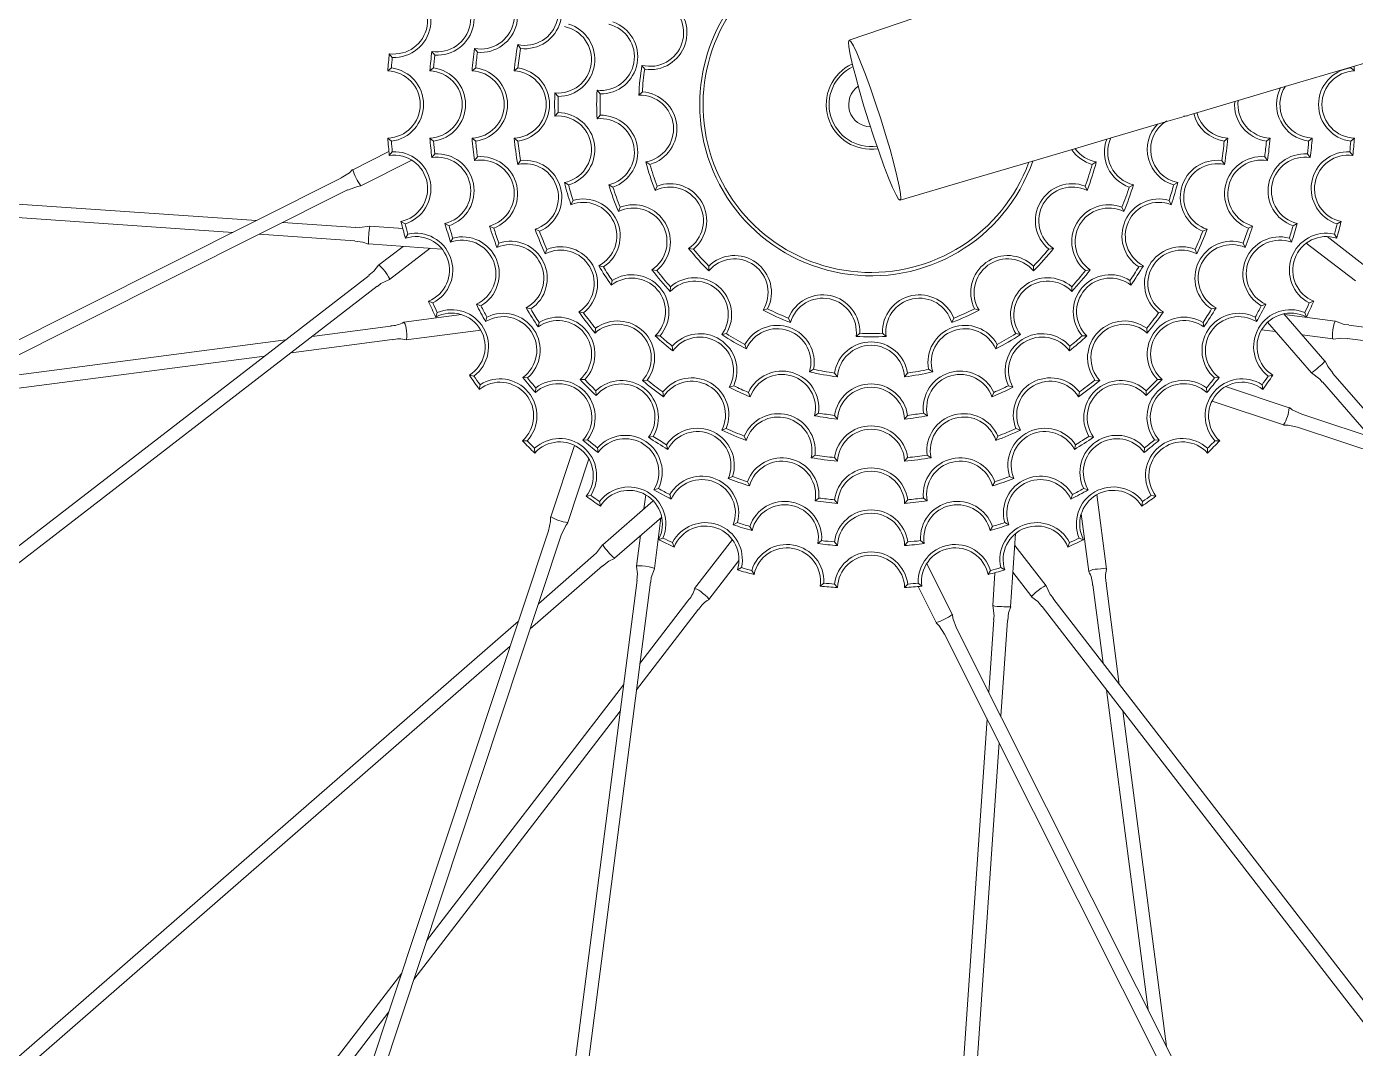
# Model space of a CAD drawing. Header units: inches. Extents: x -26 to 158, y -1 to 132.
# Drawn here: x -15.67 to -9.74, y 96.1 to 100.66 of the extents above; entities that cross this region are included whole.
import ezdxf

# ---------------------------------------------------------------- set-up
doc = ezdxf.new("R2010")
doc.units = ezdxf.units.IN
doc.layers.add('ZANO_R', color=7, linetype='Continuous', lineweight=0)

msp = doc.modelspace()

# ---------------------------------------------------------------- linework, layer by layer
at = {"layer": 'ZANO_R'}
for p, q in [((-13.85968, 100.55154), (-13.84652, 100.53499)), ((-13.66887, 100.5646), (-13.65604, 100.54774)), ((-13.47645, 100.58192), (-13.46409, 100.56464)), ((-14.04953, 100.54133), (-14.03612, 100.52504)), ((-12.92162, 100.48933), (-12.9093, 100.47166)), ((-14.05627, 100.46427), (-14.04023, 100.47798)), ((-13.86828, 100.46425), (-13.85214, 100.4779)), ((-13.68018, 100.46422), (-13.66392, 100.47781)), ((-13.49194, 100.46419), (-13.47554, 100.47768)), ((-9.75772, 100.47798), (-9.74168, 100.46427)), ((-13.12232, 100.37804), (-13.10803, 100.3621)), ((-12.93565, 100.35583), (-12.91993, 100.37055)), ((-13.31053, 100.36598), (-13.29601, 100.35038)), ((-13.31053, 100.26273), (-13.29601, 100.27833)), ((-13.12232, 100.25068), (-13.10803, 100.26662)), ((-10.48742, 100.26273), (-10.50215, 100.26333)), ((-14.6429, 99.79615), (-21.15618, 100.24364)), ((-21.16029, 100.18378), (-14.74832, 99.74325)), ((-14.05627, 100.16445), (-14.04023, 100.15073)), ((-13.86828, 100.16446), (-13.85214, 100.15081)), ((-13.68018, 100.16449), (-13.66392, 100.1509)), ((-13.49194, 100.16452), (-13.47554, 100.15103)), ((-10.32241, 100.15103), (-10.30601, 100.16452)), ((-10.13403, 100.1509), (-10.11777, 100.16449)), ((-9.94581, 100.15081), (-9.92967, 100.16446)), ((-9.75772, 100.15073), (-9.74168, 100.16445)), ((-14.05124, 100.10423), (-14.21237, 100.02338)), ((-14.04953, 100.08738), (-14.03612, 100.10367)), ((-13.85968, 100.07718), (-13.84652, 100.09372)), ((-13.66887, 100.06411), (-13.65604, 100.08097)), ((-10.14191, 100.08097), (-10.12908, 100.06411)), ((-9.95143, 100.09372), (-9.93827, 100.07718)), ((-9.76184, 100.10367), (-9.74842, 100.08738)), ((-14.17649, 99.95188), (-13.94906, 100.066)), ((-13.47645, 100.0468), (-13.46409, 100.06407)), ((-12.90437, 100.05825), (-12.88594, 100.04712)), ((-10.91202, 100.04712), (-10.89358, 100.05825)), ((-10.33386, 100.06407), (-10.32151, 100.0468)), ((-14.26355, 99.98651), (-20.49228, 96.86093)), ((-13.2679, 99.96621), (-13.24957, 99.95533)), ((-13.07032, 99.95579), (-13.05145, 99.9457)), ((-10.7465, 99.9457), (-10.72763, 99.95579)), ((-10.54838, 99.95533), (-10.53005, 99.96621)), ((-20.46537, 96.80731), (-14.23664, 99.93288)), ((-12.86289, 99.93059), (-12.85452, 99.95043)), ((-10.94343, 99.95043), (-10.93506, 99.93059)), ((-13.23881, 99.86714), (-13.22927, 99.8862)), ((-13.02677, 99.83611), (-13.01879, 99.85597)), ((-10.77916, 99.85597), (-10.77119, 99.83611)), ((-10.56868, 99.8862), (-10.55914, 99.86714)), ((-14.19913, 99.76566), (-14.52523, 99.78807)), ((-13.99747, 99.79211), (-13.97929, 99.78139)), ((-13.8012, 99.78315), (-13.7827, 99.77291)), ((-10.01525, 99.77291), (-9.99675, 99.78315)), ((-9.81866, 99.78139), (-9.80048, 99.79211)), ((-14.63065, 99.73517), (-14.20325, 99.7058)), ((-13.98955, 99.76129), (-14.13624, 99.77137)), ((-13.97745, 99.71739), (-13.96706, 99.73576)), ((-13.77574, 99.69922), (-13.76605, 99.71801)), ((-13.60218, 99.77189), (-13.5833, 99.76227)), ((-13.39889, 99.75734), (-13.37955, 99.74855)), ((-10.41841, 99.74855), (-10.39907, 99.75734)), ((-10.21465, 99.76227), (-10.19578, 99.77189)), ((-10.0319, 99.71801), (-10.02222, 99.69922)), ((-9.68827, 99.59017), (-9.86317, 99.72469)), ((-9.83089, 99.73576), (-9.82051, 99.71739)), ((-14.14173, 99.69155), (-13.81443, 99.66907)), ((-13.98773, 99.68097), (-14.09717, 99.5965)), ((-14.04829, 99.53317), (-13.8675, 99.67271)), ((-13.56881, 99.67655), (-13.56006, 99.69584)), ((-13.35345, 99.64763), (-13.34598, 99.66752)), ((-12.71328, 99.67146), (-12.69191, 99.66879)), ((-11.10604, 99.66879), (-11.08467, 99.67146)), ((-10.45197, 99.66752), (-10.44451, 99.64763)), ((-10.23789, 99.69584), (-10.22914, 99.67655)), ((-9.95616, 99.69529), (-9.73705, 99.52676)), ((-14.14004, 99.55078), (-19.68305, 95.27232)), ((-13.11436, 99.59464), (-13.09372, 99.58937)), ((-12.87705, 99.57679), (-12.85585, 99.57376)), ((-12.62346, 99.57171), (-12.62389, 99.59324)), ((-11.17407, 99.59324), (-11.17449, 99.57171)), ((-10.9421, 99.57376), (-10.92091, 99.57679)), ((-10.70424, 99.58937), (-10.68359, 99.59464)), ((-19.64639, 95.22482), (-14.10338, 99.50328)), ((-13.05854, 99.50778), (-13.05476, 99.52876)), ((-12.79518, 99.47922), (-12.79448, 99.50062)), ((-11.00347, 99.50062), (-11.00277, 99.47922)), ((-10.74319, 99.52876), (-10.73941, 99.50778)), ((-13.8749, 99.43565), (-13.85513, 99.42824)), ((-13.66102, 99.42225), (-13.64088, 99.41581)), ((-10.15707, 99.41581), (-10.13694, 99.42225)), ((-9.94282, 99.42824), (-9.92305, 99.43565)), ((-13.72677, 99.3762), (-13.98461, 99.34256)), ((-13.8422, 99.36553), (-13.83517, 99.38543)), ((-13.61967, 99.3449), (-13.61383, 99.36522)), ((-13.43876, 99.40649), (-13.41822, 99.40131)), ((-13.20361, 99.38811), (-13.18266, 99.38463)), ((-12.38139, 99.39584), (-12.36079, 99.40209)), ((-12.25877, 99.34124), (-12.26791, 99.36074)), ((-11.53004, 99.36074), (-11.53918, 99.34124)), ((-11.43717, 99.40209), (-11.41656, 99.39584)), ((-10.6153, 99.38463), (-10.59434, 99.38811)), ((-10.37973, 99.40131), (-10.35919, 99.40649)), ((-10.18412, 99.36522), (-10.17829, 99.3449)), ((-9.87272, 99.16888), (-10.05668, 99.37998)), ((-9.8268, 99.34695), (-10.05331, 99.37611)), ((-9.96278, 99.38543), (-9.95575, 99.36553)), ((-14.04452, 99.32466), (-14.39385, 99.27908)), ((-13.97425, 99.26323), (-13.64105, 99.30671)), ((-13.38502, 99.32096), (-13.38078, 99.34172)), ((-13.13132, 99.29391), (-13.12926, 99.31505)), ((-10.66869, 99.31505), (-10.66663, 99.29391)), ((-10.41718, 99.34172), (-10.41293, 99.32096)), ((-10.15579, 99.30864), (-10.09366, 99.30065)), ((-10.12954, 99.34182), (-9.93304, 99.11632)), ((-2.82189, 98.43496), (-9.76671, 99.32913)), ((-14.51202, 99.26366), (-15.94216, 99.07705)), ((-14.48819, 99.20626), (-14.03676, 99.26516)), ((-12.86236, 99.28138), (-12.84107, 99.28214)), ((-12.5658, 99.28675), (-12.54485, 99.29115)), ((-12.4555, 99.22307), (-12.46216, 99.24341)), ((-11.96609, 99.27903), (-11.94981, 99.29312)), ((-11.84814, 99.29312), (-11.83186, 99.27903)), ((-11.33579, 99.24341), (-11.34245, 99.22307)), ((-11.25311, 99.29115), (-11.23215, 99.28675)), ((-10.95689, 99.28214), (-10.93559, 99.28138)), ((-9.97414, 99.28526), (-9.83702, 99.2676)), ((-9.77437, 99.26962), (-2.82955, 98.37545)), ((-16.10511, 98.99528), (-14.60636, 99.19084)), ((-12.78433, 99.21377), (-12.78662, 99.23496)), ((-11.01134, 99.23496), (-11.01362, 99.21377)), ((-12.17412, 99.12066), (-12.15594, 99.13196)), ((-11.64201, 99.13196), (-11.62383, 99.12066)), ((-13.6923, 99.10588), (-13.67155, 99.10202)), ((-13.64792, 99.04251), (-13.64445, 99.06333)), ((-13.45312, 99.09564), (-13.43211, 99.09325)), ((-13.19814, 99.08662), (-13.17696, 99.08614)), ((-12.91943, 99.08201), (-12.89828, 99.08407)), ((-12.0487, 99.09854), (-12.06191, 99.11538)), ((-11.73604, 99.11538), (-11.74926, 99.09854)), ((-10.89967, 99.08407), (-10.87853, 99.08201)), ((-10.621, 99.08614), (-10.59981, 99.08662)), ((-10.36584, 99.09325), (-10.34484, 99.09564)), ((-10.1535, 99.06333), (-10.15003, 99.04251)), ((-10.12641, 99.10202), (-10.10566, 99.10588)), ((-9.88453, 99.07588), (-9.66979, 98.82946)), ((-9.55785, 98.79232), (-9.8393, 99.1153)), ((-13.39747, 99.02784), (-13.39572, 99.04891)), ((-13.12671, 99.01519), (-13.12719, 99.03637)), ((-12.82522, 99.00972), (-12.8287, 99.03068)), ((-12.53231, 99.0518), (-12.5121, 99.05853)), ((-12.4384, 99.00891), (-12.44656, 99.0286)), ((-11.3514, 99.0286), (-11.35955, 99.00891)), ((-11.28586, 99.05853), (-11.26564, 99.0518)), ((-10.96925, 99.03068), (-10.97273, 99.00972)), ((-10.67076, 99.03637), (-10.67124, 99.01519)), ((-10.40223, 99.04891), (-10.40048, 99.02784)), ((-10.03222, 98.96022), (-10.31674, 99.05461)), ((-10.3771, 98.99034), (-10.05741, 98.88429)), ((-12.15096, 98.92451), (-12.13345, 98.93667)), ((-12.04877, 98.90982), (-12.06214, 98.92641)), ((-11.73581, 98.92641), (-11.74919, 98.90982)), ((-11.6645, 98.93667), (-11.64699, 98.92451)), ((-3.36176, 96.73686), (-9.97625, 98.93112)), ((-12.89237, 98.82831), (-12.87161, 98.83255)), ((-12.5657, 98.85989), (-12.54581, 98.86735)), ((-12.456, 98.81445), (-12.46478, 98.83379)), ((-11.33317, 98.83379), (-11.34196, 98.81445)), ((-11.25214, 98.86735), (-11.23225, 98.85989)), ((-10.92634, 98.83255), (-10.90558, 98.82831)), ((-9.99514, 98.87417), (-3.38065, 96.67991)), ((-13.4552, 98.81283), (-13.4341, 98.81264)), ((-13.4005, 98.75813), (-13.40069, 98.77924)), ((-13.22299, 98.79248), (-13.32904, 98.47279)), ((-13.1855, 98.81586), (-13.16442, 98.81761)), ((-13.11769, 98.76021), (-13.12008, 98.78122)), ((-12.80684, 98.77457), (-12.81202, 98.79511)), ((-10.98593, 98.79511), (-10.99111, 98.77457)), ((-10.67787, 98.78122), (-10.68026, 98.76021)), ((-10.63353, 98.81761), (-10.61246, 98.81586)), ((-10.39726, 98.77924), (-10.39745, 98.75813)), ((-10.36386, 98.81264), (-10.34275, 98.81283)), ((-13.25311, 98.4476), (-13.15872, 98.73212)), ((-12.16654, 98.73689), (-12.14926, 98.74924)), ((-12.04881, 98.72139), (-12.0623, 98.73779)), ((-11.73565, 98.73779), (-11.74914, 98.72139)), ((-11.64869, 98.74924), (-11.63142, 98.73689)), ((-12.53679, 98.64452), (-12.51749, 98.65327)), ((-11.28046, 98.65327), (-11.26117, 98.64452)), ((-12.86843, 98.59366), (-12.84811, 98.5995)), ((-12.44144, 98.61116), (-12.45107, 98.63003)), ((-11.34689, 98.63003), (-11.35651, 98.61116)), ((-10.94984, 98.5995), (-10.92952, 98.59366)), ((-13.17082, 98.56541), (-13.15001, 98.56888)), ((-13.10745, 98.52104), (-13.11131, 98.54179)), ((-12.87151, 98.54492), (-13.09701, 98.34842)), ((-12.90469, 98.57117), (-12.91269, 98.50904)), ((-12.79108, 98.55232), (-12.79752, 98.57245)), ((-12.14922, 98.54446), (-12.13236, 98.55729)), ((-12.04885, 98.53315), (-12.06243, 98.54941)), ((-11.73552, 98.54941), (-11.74911, 98.53315)), ((-11.66559, 98.55729), (-11.64873, 98.54446)), ((-11.00043, 98.57245), (-11.00687, 98.55232)), ((-10.84785, 98.23908), (-10.89133, 98.57228)), ((-10.68664, 98.54179), (-10.6905, 98.52104)), ((-10.64795, 98.56888), (-10.62713, 98.56541)), ((-13.04445, 98.2881), (-12.83336, 98.47206)), ((-12.86639, 98.24218), (-12.83722, 98.46869)), ((-10.96082, 98.48656), (-10.92718, 98.22873)), ((-13.33916, 98.41053), (-15.53342, 91.79603)), ((-12.51411, 98.4376), (-12.49532, 98.44728)), ((-12.43018, 98.41213), (-12.44042, 98.43063)), ((-11.35753, 98.43063), (-11.36777, 98.41213)), ((-11.30263, 98.44728), (-11.28384, 98.4376)), ((-15.47647, 91.77714), (-13.28221, 98.39163)), ((-12.92808, 98.38952), (-12.94573, 98.2524)), ((-12.8478, 98.37113), (-12.8279, 98.37816)), ((-12.77768, 98.33843), (-12.78509, 98.3582)), ((-12.51805, 98.37154), (-12.68657, 98.15243)), ((-12.13615, 98.35365), (-12.11962, 98.36681)), ((-12.04887, 98.34505), (-12.06253, 98.36119)), ((-11.73543, 98.36119), (-11.74909, 98.34505)), ((-11.67834, 98.36681), (-11.6618, 98.35365)), ((-11.27617, 98.0716), (-11.25369, 98.3989)), ((-11.01287, 98.3582), (-11.02027, 98.33843)), ((-10.97005, 98.37816), (-10.95015, 98.37113)), ((-13.13745, 98.29991), (-13.38388, 98.08517)), ((-11.11779, 98.16504), (-11.25733, 98.34583)), ((-13.42101, 97.97322), (-13.09803, 98.25468)), ((-12.62316, 98.10365), (-12.48864, 98.27855)), ((-12.49595, 98.23589), (-12.47757, 98.24627)), ((-12.42122, 98.21586), (-12.43194, 98.23404)), ((-11.5365, 98.03685), (-11.65062, 98.26427)), ((-11.36601, 98.23404), (-11.37674, 98.21586)), ((-11.32038, 98.24627), (-11.302, 98.23589)), ((-12.94371, 98.18975), (-13.83789, 91.24493)), ((-13.77838, 91.23726), (-12.88421, 98.18209)), ((-12.12596, 98.1638), (-12.10966, 98.17722)), ((-12.04889, 98.15706), (-12.0626, 98.1731)), ((-11.73535, 98.1731), (-11.74907, 98.15706)), ((-11.68829, 98.17722), (-11.672, 98.1638)), ((-11.34591, 98.22378), (-11.35599, 98.07709)), ((-11.26559, 98.22561), (-11.18112, 98.11616)), ((-10.79088, 97.72515), (-10.84978, 98.17657)), ((-11.68885, 98.16209), (-11.608, 98.00097)), ((-10.90928, 98.16881), (-10.86369, 97.81949)), ((-12.94628, 97.69996), (-12.66872, 98.06082)), ((-12.71628, 98.0974), (-12.93106, 97.81816)), ((-11.1354, 98.07329), (-6.85694, 92.53028)), ((-6.80944, 92.56695), (-11.0879, 98.10996)), ((-13.4728, 98.00768), (-18.39481, 93.71852)), ((-11.35028, 98.0142), (-11.37269, 97.6881)), ((-11.31979, 97.58269), (-11.29042, 98.01009)), ((-11.57113, 97.94978), (-8.44555, 91.72105)), ((-8.39193, 91.74796), (-11.5175, 97.97669)), ((-18.35539, 93.67329), (-13.50993, 97.89574)), ((-13.00372, 97.7237), (-13.88303, 96.58049)), ((-10.84828, 97.70131), (-10.66167, 96.27118)), ((-13.94044, 96.40744), (-13.01894, 97.6055)), ((-10.5799, 96.10822), (-10.77546, 97.60697)), ((-11.38077, 97.57043), (-11.82827, 91.05715)), ((-11.7684, 91.05304), (-11.32787, 97.46502)), ((-13.99419, 96.43597), (-16.97913, 92.5552)), ((-16.93156, 92.51862), (-14.05159, 96.26293))]:
    msp.add_line(p, q, dxfattribs=at)
at = {"layer": 'ZANO_R', "flags": 128}
for points in [[(-11.76869, 99.88685), (-11.46678, 99.97611), (-11.2075, 100.05275), (-10.99084, 100.11676), (-10.81681, 100.16817), (-10.68541, 100.20697), (-10.58441, 100.23679), (-10.48028, 100.26752), (-10.37108, 100.29974), (-9.99497, 100.41063), (-9.56887, 100.53606), (-9.0194, 100.69745), (-8.45847, 100.86168), (-7.88652, 101.0285), (-6.83765, 101.33237), (-5.76801, 101.63894), (-4.71805, 101.93593), (-3.61987, 102.24168), (-2.54687, 102.5352), (-2.20578, 102.6274), (-1.83367, 102.72736), (-1.4292, 102.83522), (-0.99251, 102.95043)], [(-9.60469, 101.41738), (-10.42491, 101.138), (-10.76474, 101.02205), (-11.13987, 100.89396), (-11.55041, 100.7537), (-11.99639, 100.6013)], [(-11.856, 100.25046), (-11.8787, 100.32005), (-11.90154, 100.38672), (-11.92365, 100.44791), (-11.94418, 100.50126), (-11.96234, 100.54474), (-11.97743, 100.57666), (-11.98888, 100.59579), (-11.99623, 100.60142), (-11.99922, 100.59331), (-11.99772, 100.57178), (-11.99179, 100.53765), (-11.98167, 100.49225), (-11.96773, 100.43731), (-11.95051, 100.37494), (-11.93068, 100.30754), (-11.909, 100.23771), (-11.88631, 100.16812), (-11.86347, 100.10145), (-11.84135, 100.04026), (-11.82082, 99.9869), (-11.80266, 99.94343), (-11.78757, 99.91151), (-11.77613, 99.89237), (-11.76877, 99.88675), (-11.76578, 99.89486), (-11.76729, 99.91639), (-11.77321, 99.95052), (-11.78334, 99.99592), (-11.79728, 100.05086), (-11.81449, 100.11323), (-11.83432, 100.18063), (-11.856, 100.25046)], [(-14.21336, 100.02426), (-14.22732, 100.00993), (-14.26379, 99.98686)], [(-14.23659, 99.9326), (-14.19194, 99.94896), (-14.17666, 99.9507)], [(-14.1364, 99.77144), (-14.18188, 99.76523), (-14.19895, 99.76715)], [(-14.20342, 99.70437), (-14.16826, 99.70024), (-14.14231, 99.69042)], [(-14.09825, 99.59683), (-14.1189, 99.56969), (-14.14088, 99.55182)], [(-14.09734, 99.59632), (-14.09717, 99.5965), (-14.09367, 99.59536), (-14.08697, 99.58957), (-14.07811, 99.58001), (-14.06843, 99.56815), (-14.0594, 99.55578), (-14.05241, 99.54479), (-14.0485, 99.53685), (-14.04829, 99.53317), (-14.04853, 99.53305)], [(-14.10252, 99.5022), (-14.08669, 99.51483), (-14.04837, 99.53257)], [(-13.97343, 99.30368), (-13.97191, 99.28844), (-13.97153, 99.2754), (-13.97235, 99.26655), (-13.97425, 99.26323), (-13.97456, 99.26324)], [(-9.83677, 99.26761), (-9.83702, 99.2676), (-9.83869, 99.27089), (-9.83933, 99.27971), (-9.83884, 99.29273), (-9.83729, 99.30797), (-9.83493, 99.3231), (-9.8321, 99.33582), (-9.82925, 99.34419), (-9.8268, 99.34695), (-9.82655, 99.34687)], [(-9.76656, 99.3305), (-9.78668, 99.33276), (-9.82632, 99.34731)], [(-9.83649, 99.2666), (-9.80269, 99.27119), (-9.77451, 99.26828)], [(-9.83816, 99.1162), (-9.86011, 99.14398), (-9.87151, 99.16927)], [(-9.93298, 99.11616), (-9.89643, 99.08839), (-9.88572, 99.07496)], [(-9.97609, 98.93136), (-10.01923, 98.95136), (-10.03127, 98.96093)], [(-10.05734, 98.88297), (-10.03733, 98.88323), (-9.99522, 98.87375)], [(-13.33036, 98.47272), (-13.3301, 98.45271), (-13.33958, 98.4106)], [(-13.28197, 98.39147), (-13.26197, 98.43461), (-13.2524, 98.44665)], [(-13.09717, 98.34836), (-13.12494, 98.31181), (-13.13837, 98.30109)], [(-13.09714, 98.25354), (-13.06936, 98.27549), (-13.04406, 98.28689)], [(-12.94673, 98.25187), (-12.94214, 98.21807), (-12.94505, 98.18989)], [(-12.94572, 98.25215), (-12.94573, 98.2524), (-12.94245, 98.25407), (-12.93362, 98.25471), (-12.9206, 98.25422), (-12.90536, 98.25267), (-12.89024, 98.25031), (-12.87751, 98.24748), (-12.86914, 98.24463), (-12.86639, 98.24218), (-12.86647, 98.24193)], [(-12.88283, 98.18194), (-12.88057, 98.20206), (-12.86602, 98.2417)], [(-10.8883, 98.2399), (-10.87306, 98.24143), (-10.86002, 98.2418), (-10.85117, 98.24098), (-10.84785, 98.23908), (-10.84786, 98.23877)], [(-12.65118, 98.13284), (-12.63933, 98.12314), (-12.62984, 98.11419), (-12.62416, 98.10735), (-12.62316, 98.10365), (-12.62339, 98.10344)], [(-11.18145, 98.11508), (-11.15431, 98.09443), (-11.13644, 98.07245)], [(-11.18094, 98.116), (-11.18112, 98.11616), (-11.17997, 98.11967), (-11.17419, 98.12636), (-11.16464, 98.13522), (-11.15277, 98.1449), (-11.1404, 98.15393), (-11.12941, 98.16092), (-11.12147, 98.16483), (-11.11779, 98.16504), (-11.11767, 98.16481)], [(-11.08682, 98.11082), (-11.09945, 98.12664), (-11.11719, 98.16497)], [(-11.35606, 98.07693), (-11.34985, 98.03145), (-11.35177, 98.01438)], [(-11.28899, 98.00991), (-11.28486, 98.04508), (-11.27505, 98.07102)], [(-11.60888, 97.99997), (-11.59455, 97.98602), (-11.57148, 97.94954)], [(-11.51721, 97.97674), (-11.53358, 98.02139), (-11.53532, 98.03667)]]:
    msp.add_lwpolyline(points, dxfattribs=at)
at = {"layer": 'ZANO_R'}
for centre, radius, start, end in [((-11.89898, 100.31436), 12.6811, 94.087833, 13.665694), ((-11.89898, 100.31436), 11.25, 19.821861, 180), ((-11.89898, 100.31436), 11.25, 180, 13.589659), ((-11.89898, 100.31436), 0.765, 42.250689, 180), ((-11.89898, 100.31436), 0.75, 42.850143, 339.679234), ((-14.02862, 100.68987), 0.165, 267.397024, 72.602976), ((-13.83603, 100.69966), 0.15, 260.926312, 76.573688), ((-13.83603, 100.69966), 0.165, 266.354603, 71.145397), ((-13.64166, 100.71211), 0.15, 259.547582, 74.738132), ((-13.64166, 100.71211), 0.165, 264.998721, 69.286993), ((-13.44446, 100.72847), 0.15, 257.686724, 72.313276), ((-13.44446, 100.72847), 0.165, 263.166225, 66.833775), ((-14.02862, 100.68987), 0.15, 261.987535, 78.012465), ((-12.8857, 100.63496), 0.15, 256.145479, 67.854521), ((-12.8857, 100.63496), 0.165, 261.774446, 62.225554), ((-13.2971, 100.51538), 0.165, 270.377512, 73.258851), ((-13.10537, 100.52708), 0.15, 263.5101, 76.4899), ((-13.10537, 100.52708), 0.165, 269.073389, 70.926611), ((-13.2971, 100.51538), 0.15, 264.861867, 78.774497), ((-11.89898, 100.31436), 1.975, 173.102625, 175.647375), ((-11.89898, 100.31436), 1.7875, 171.952306, 175.190551), ((-11.89898, 100.31436), 1.7725, 172.433917, 174.70894), ((-11.89898, 100.31436), 1.6, 170.373448, 174.626552), ((-11.89898, 100.31436), 1.585, 170.914564, 174.085436), ((-11.89898, 100.31436), 2.1625, 173.975071, 176.024929), ((-11.89898, 100.31436), 2.1475, 174.369836, 175.630164), ((-11.89898, 100.31436), 1.96, 173.536513, 175.213487), ((-11.89898, 100.31436), 1.0375, 170.290959, 177.709041), ((-11.89898, 100.31436), 0.2, 114.70679, 278.684694), ((-14.06148, 100.31436), 0.15, 271.987535, 88.012465), ((-14.06148, 100.31436), 0.165, 277.397024, 82.602976), ((-13.87398, 100.31436), 0.15, 272.176312, 87.823688), ((-13.87398, 100.31436), 0.165, 277.604603, 82.395397), ((-13.68648, 100.31436), 0.15, 272.404725, 87.595275), ((-13.68648, 100.31436), 0.165, 277.855864, 82.144136), ((-13.49898, 100.31436), 0.15, 272.686724, 87.313276), ((-13.49898, 100.31436), 0.165, 278.166225, 81.833775), ((-11.89898, 100.31436), 1.0225, 171.150408, 176.849592), ((-11.89898, 100.31436), 0.1875, 115.460336, 277.983843), ((-9.73648, 100.31436), 0.165, 97.397024, 262.602976), ((-9.73648, 100.31436), 0.15, 91.987535, 268.012465), ((-11.89898, 100.31436), 2.1625, 3.975071, 4.517615), ((-11.89898, 100.31436), 1.225, 177.0202, 182.9798), ((-12.93079, 100.20591), 0.165, 285.774446, 86.225554), ((-11.89898, 100.31436), 0.1, 125.118625, 268.540748), ((-9.92398, 100.31436), 0.165, 152.782683, 262.395397), ((-9.92398, 100.31436), 0.15, 146.669241, 267.823688), ((-11.89898, 100.31436), 1.4125, 177.905552, 182.094448), ((-11.89898, 100.31436), 1.3975, 178.522926, 181.477074), ((-11.89898, 100.31436), 1.21, 177.738806, 182.261194), ((-12.93079, 100.20591), 0.15, 280.145479, 91.854521), ((-11.89898, 100.31436), 0.765, 180, 340.661903), ((-10.11148, 100.31436), 0.165, 175.093999, 262.144136), ((-10.11148, 100.31436), 0.15, 172.598167, 267.595275), ((-13.2971, 100.11334), 0.15, 281.225503, 95.138133), ((-13.2971, 100.11334), 0.165, 286.741149, 89.622488), ((-13.10537, 100.10164), 0.15, 283.5101, 96.4899), ((-13.10537, 100.10164), 0.165, 289.073389, 90.926611), ((-10.29898, 100.31436), 0.165, 194.239899, 261.833775), ((-10.29898, 100.31436), 0.15, 193.976971, 267.313276), ((-10.50085, 100.11334), 0.165, 136.311285, 253.258851), ((-10.50085, 100.11334), 0.15, 121.477667, 258.774497), ((-11.89898, 100.31436), 2.1625, 183.975071, 186.024929), ((-11.89898, 100.31436), 2.1475, 184.369836, 185.630164), ((-11.89898, 100.31436), 1.975, 184.352625, 186.897375), ((-11.89898, 100.31436), 1.96, 184.786513, 186.463487), ((-11.89898, 100.31436), 1.7875, 184.809449, 188.047694), ((-11.89898, 100.31436), 1.7725, 185.29106, 187.566083), ((-11.89898, 100.31436), 1.6, 185.373448, 189.626552), ((-11.89898, 100.31436), 1.585, 185.914564, 189.085436), ((-10.69259, 100.10164), 0.165, 159.534596, 250.926611), ((-10.69259, 100.10164), 0.15, 154.819187, 256.4899), ((-11.89898, 100.31436), 1.585, 350.914564, 354.085436), ((-11.89898, 100.31436), 1.6, 350.373448, 354.626552), ((-11.89898, 100.31436), 1.7725, 352.433917, 354.70894), ((-11.89898, 100.31436), 1.7875, 351.952306, 355.190551), ((-11.89898, 100.31436), 1.96, 353.536513, 355.213487), ((-11.89898, 100.31436), 1.975, 353.102625, 355.647375), ((-11.89898, 100.31436), 2.1475, 354.369836, 355.630164), ((-11.89898, 100.31436), 2.1625, 353.975071, 356.024929), ((-14.02862, 99.93884), 0.15, 281.987535, 98.012465), ((-14.02862, 99.93884), 0.165, 287.397024, 92.602976), ((-13.83603, 99.92905), 0.15, 283.426312, 99.073688), ((-13.83603, 99.92905), 0.165, 288.854603, 93.645397), ((-13.64166, 99.9166), 0.165, 290.713007, 95.001279), ((-10.86716, 100.20591), 0.165, 214.615563, 254.225554), ((-10.86716, 100.20591), 0.15, 216.488582, 259.854521), ((-10.15629, 99.9166), 0.165, 84.998721, 249.286993), ((-9.96193, 99.92905), 0.165, 86.354603, 251.145397), ((-9.96193, 99.92905), 0.15, 80.926312, 256.573688), ((-9.76933, 99.93884), 0.165, 87.397024, 252.602976), ((-9.76933, 99.93884), 0.15, 81.987535, 258.012465), ((-13.99654, 100.08693), 0.22499, 196.407031, 216.888427), ((-13.64166, 99.9166), 0.15, 285.261868, 100.452418), ((-13.44446, 99.90025), 0.15, 287.686724, 102.313276), ((-13.44446, 99.90025), 0.165, 293.166225, 96.833775), ((-11.89898, 100.31436), 1.0375, 194.290959, 201.709041), ((-11.89898, 100.31436), 1.0225, 195.150408, 200.849592), ((-11.89898, 100.31436), 1.0225, 339.150408, 344.849592), ((-11.89898, 100.31436), 1.0375, 338.290959, 345.709041), ((-10.35349, 99.90025), 0.165, 83.166225, 246.833775), ((-10.35349, 99.90025), 0.15, 77.686724, 252.313276), ((-10.15629, 99.9166), 0.15, 79.547582, 254.738132), ((-11.89898, 100.31436), 1.4125, 194.269188, 198.458084), ((-11.89898, 100.31436), 1.3975, 194.886562, 197.840711), ((-11.89898, 100.31436), 1.225, 197.0202, 202.9798), ((-12.79748, 99.79561), 0.165, 309.774446, 110.225554), ((-11.00047, 99.79561), 0.165, 69.774446, 230.225554), ((-11.89898, 100.31436), 1.225, 337.0202, 342.9798), ((-11.89898, 100.31436), 1.3975, 342.159289, 345.113438), ((-11.89898, 100.31436), 1.4125, 341.541916, 345.730812), ((-13.18383, 99.72758), 0.165, 303.104785, 105.986124), ((-11.89898, 100.31436), 1.21, 197.738806, 202.261194), ((-12.79748, 99.79561), 0.15, 304.145479, 115.854521), ((-11.00047, 99.79561), 0.15, 64.145479, 235.854521), ((-11.89898, 100.31436), 1.21, 337.738806, 342.261194), ((-10.61412, 99.72758), 0.165, 74.013876, 236.895215), ((-13.18383, 99.72758), 0.15, 297.58914, 111.501769), ((-12.95986, 99.70186), 0.15, 303.5101, 116.4899), ((-12.95986, 99.70186), 0.165, 309.073389, 110.926611), ((-10.8381, 99.70186), 0.165, 69.073389, 230.926611), ((-10.8381, 99.70186), 0.15, 63.5101, 236.4899), ((-10.61412, 99.72758), 0.15, 68.498231, 242.41086), ((-11.89898, 100.31436), 2.1625, 193.975071, 196.024929), ((-11.89898, 100.31436), 2.1475, 194.369836, 195.630164), ((-11.89898, 100.31436), 1.975, 195.602625, 198.147375), ((-11.89898, 100.31436), 1.975, 341.852625, 344.397375), ((-11.89898, 100.31436), 2.1475, 344.369836, 345.630164), ((-11.89898, 100.31436), 2.1625, 343.975071, 346.024929), ((-13.96297, 99.70939), 0.17965, 172.893331, 185.697084), ((-13.96198, 99.72928), 0.17927, 166.424333, 179.255704), ((-13.93106, 99.57474), 0.15, 291.987535, 108.012465), ((-13.93106, 99.57474), 0.165, 297.397024, 102.602976), ((-11.89898, 100.31436), 1.96, 196.036513, 197.713487), ((-13.72364, 99.55856), 0.165, 300.104603, 104.895397), ((-11.89898, 100.31436), 1.7875, 197.666592, 200.904836), ((-11.89898, 100.31436), 1.7725, 198.148203, 200.423226), ((-11.89898, 100.31436), 1.6, 200.373448, 204.626552), ((-11.89898, 100.31436), 1.585, 200.914564, 204.085436), ((-11.89898, 100.31436), 1.585, 335.914564, 339.085436), ((-11.89898, 100.31436), 1.6, 335.373448, 339.626552), ((-10.07431, 99.55856), 0.165, 75.104603, 239.895397), ((-11.89898, 100.31436), 1.7725, 339.576774, 341.851797), ((-11.89898, 100.31436), 1.7875, 339.095164, 342.333408), ((-11.89898, 100.31436), 1.96, 342.286513, 343.963487), ((-9.86689, 99.57474), 0.165, 77.397024, 242.602976), ((-9.86689, 99.57474), 0.15, 71.987535, 248.012465), ((-13.72364, 99.55856), 0.15, 294.676312, 110.323688), ((-13.50946, 99.53879), 0.15, 298.11901, 113.309561), ((-13.50946, 99.53879), 0.165, 303.57015, 107.858422), ((-13.28462, 99.51436), 0.15, 302.686724, 117.313276), ((-13.28462, 99.51436), 0.165, 308.166225, 111.833775), ((-11.89898, 100.31436), 1.0375, 218.290959, 225.709041), ((-11.89898, 100.31436), 1.0225, 219.150408, 224.849592), ((-11.89898, 100.31436), 1.0375, 314.290959, 321.709041), ((-11.89898, 100.31436), 1.0225, 315.150408, 320.849592), ((-10.51334, 99.51436), 0.165, 68.166225, 231.833775), ((-10.51334, 99.51436), 0.15, 62.686724, 237.313276), ((-10.28849, 99.53879), 0.165, 72.141578, 236.42985), ((-10.28849, 99.53879), 0.15, 66.690439, 241.88099), ((-10.07431, 99.55856), 0.15, 69.676312, 245.323688), ((-12.5088, 99.475), 0.165, 333.774446, 134.225554), ((-12.5088, 99.475), 0.15, 328.145479, 139.854521), ((-11.28915, 99.475), 0.165, 45.774446, 206.225554), ((-11.28915, 99.475), 0.15, 40.145479, 211.854521), ((-11.89898, 100.31436), 1.4125, 210.632825, 214.821721), ((-11.89898, 100.31436), 1.3975, 211.250199, 214.204347), ((-12.96647, 99.38937), 0.15, 313.952776, 127.865406), ((-12.96647, 99.38937), 0.165, 319.468421, 122.349761), ((-11.89898, 100.31436), 1.225, 217.0202, 222.9798), ((-11.89898, 100.31436), 1.21, 217.738806, 222.261194), ((-12.68639, 99.37595), 0.165, 329.073389, 130.926611), ((-11.11156, 99.37595), 0.165, 49.073389, 210.926611), ((-11.89898, 100.31436), 1.21, 317.738806, 322.261194), ((-11.89898, 100.31436), 1.225, 317.0202, 322.9798), ((-10.83148, 99.38937), 0.165, 57.650239, 220.531579), ((-10.83148, 99.38937), 0.15, 52.134594, 226.047224), ((-11.89898, 100.31436), 1.3975, 325.795653, 328.749801), ((-11.89898, 100.31436), 1.4125, 325.178279, 329.367175), ((-12.68639, 99.37595), 0.15, 323.5101, 136.4899), ((-11.11156, 99.37595), 0.15, 43.5101, 216.4899), ((-11.89898, 100.31436), 2.1625, 203.975071, 206.024929), ((-11.89898, 100.31436), 2.1475, 204.369836, 205.630164), ((-11.89898, 100.31436), 1.975, 206.852625, 209.397375), ((-12.11468, 99.29953), 0.165, 357.774446, 158.225554), ((-12.11468, 99.29953), 0.15, 352.145479, 163.854521), ((-11.68327, 99.29953), 0.165, 21.774446, 182.225554), ((-11.68327, 99.29953), 0.15, 16.145479, 187.854521), ((-11.89898, 100.31436), 1.975, 330.602625, 333.147375), ((-11.89898, 100.31436), 2.1475, 334.369836, 335.630164), ((-11.89898, 100.31436), 2.1625, 333.975071, 336.024929), ((-13.77176, 99.23311), 0.15, 301.987535, 118.012465), ((-13.77176, 99.23311), 0.165, 307.397024, 112.602976), ((-11.89898, 100.31436), 1.96, 207.286513, 208.963487), ((-13.54113, 99.2171), 0.15, 305.926312, 121.573688), ((-13.54113, 99.2171), 0.165, 311.354603, 116.145397), ((-11.89898, 100.31436), 1.7875, 210.523735, 213.761979), ((-11.89898, 100.31436), 1.7725, 211.005346, 213.280368), ((-13.2965, 99.19987), 0.165, 316.427293, 120.715564), ((-11.89898, 100.31436), 1.6, 215.373448, 219.626552), ((-11.89898, 100.31436), 1.585, 215.914564, 219.085436), ((-11.89898, 100.31436), 1.0375, 242.290959, 249.709041), ((-11.89898, 100.31436), 1.0225, 243.150408, 248.849592), ((-11.89898, 100.31436), 1.0375, 290.290959, 297.709041), ((-11.89898, 100.31436), 1.0225, 291.150408, 296.849592), ((-11.89898, 100.31436), 1.585, 320.914564, 324.085436), ((-11.89898, 100.31436), 1.6, 320.373448, 324.626552), ((-10.50145, 99.19987), 0.165, 59.284436, 223.572707), ((-10.25682, 99.2171), 0.165, 63.854603, 228.645397), ((-11.89898, 100.31436), 1.7725, 326.719632, 328.994654), ((-11.89898, 100.31436), 1.7875, 326.238021, 329.476265), ((-10.25682, 99.2171), 0.15, 58.426312, 234.073688), ((-10.0262, 99.23311), 0.165, 67.397024, 232.602976), ((-11.89898, 100.31436), 1.96, 331.036513, 332.713487), ((-10.0262, 99.23311), 0.15, 61.987535, 238.012465), ((-14.04427, 99.43938), 0.11341, 269.837899, 301.336814), ((-14.03025, 99.30797), 0.05698, 355.682996, 37.262462), ((-13.2965, 99.19987), 0.15, 310.976153, 126.166704), ((-13.03035, 99.18299), 0.15, 317.686724, 132.313276), ((-13.03035, 99.18299), 0.165, 323.166225, 126.833775), ((-12.31795, 99.16323), 0.165, 349.073389, 150.926611), ((-12.31795, 99.16323), 0.15, 343.5101, 156.4899), ((-11.48, 99.16323), 0.165, 29.073389, 190.926611), ((-11.48, 99.16323), 0.15, 23.5101, 196.4899), ((-10.76761, 99.18299), 0.165, 53.166225, 216.833775), ((-10.76761, 99.18299), 0.15, 47.686724, 222.313276), ((-10.50145, 99.19987), 0.15, 53.833296, 229.023847), ((-14.00742, 99.15034), 0.11738, 73.806099, 104.370829), ((-11.89898, 100.31436), 1.4125, 226.996461, 231.185357), ((-11.89898, 100.31436), 1.3975, 227.613835, 230.567983), ((-12.66263, 99.12609), 0.165, 335.832058, 138.713397), ((-12.66263, 99.12609), 0.15, 330.316412, 144.229042), ((-11.89898, 100.31436), 1.225, 237.0202, 242.9798), ((-11.89898, 100.31436), 1.21, 237.738806, 242.261194), ((-11.89898, 99.08936), 0.165, 9.073389, 170.926611), ((-11.89898, 99.08936), 0.15, 3.5101, 176.4899), ((-11.89898, 100.31436), 1.0375, 266.290959, 273.709041), ((-11.89898, 100.31436), 1.0225, 267.150408, 272.849592), ((-11.89898, 100.31436), 1.225, 297.0202, 302.9798), ((-11.89898, 100.31436), 1.21, 297.738806, 302.261194), ((-11.13532, 99.12609), 0.165, 41.286603, 204.167942), ((-11.13532, 99.12609), 0.15, 35.770958, 209.683588), ((-11.89898, 100.31436), 1.4125, 308.814643, 313.003539), ((-11.89898, 100.31436), 1.3975, 309.432017, 312.386165), ((-12.29692, 98.95907), 0.165, 352.195694, 155.077033), ((-11.89898, 100.31436), 1.21, 257.738806, 262.261194), ((-11.89898, 100.31436), 1.21, 277.738806, 282.261194), ((-11.50103, 98.95907), 0.165, 24.922967, 187.804306), ((-10.02663, 99.26944), 0.17946, 301.435505, 314.253534), ((-10.01162, 99.28255), 0.17948, 307.885953, 320.702045), ((-11.89898, 100.31436), 2.1625, 213.975071, 216.024929), ((-11.89898, 100.31436), 2.1475, 214.369836, 215.630164), ((-13.55555, 98.92433), 0.15, 311.987535, 128.012465), ((-13.55555, 98.92433), 0.165, 317.397024, 122.602976), ((-11.89898, 100.31436), 1.975, 218.102625, 220.647375), ((-11.89898, 100.31436), 1.96, 218.536513, 220.213487), ((-13.29551, 98.91782), 0.15, 317.176312, 132.823688), ((-13.29551, 98.91782), 0.165, 322.604603, 127.395397), ((-11.89898, 100.31436), 1.7875, 223.380878, 226.619122), ((-11.89898, 100.31436), 1.7725, 223.862489, 226.137511), ((-13.01346, 98.91683), 0.165, 329.284436, 133.572707), ((-13.01346, 98.91683), 0.15, 323.833296, 139.023847), ((-11.89898, 100.31436), 1.6, 230.373448, 234.626552), ((-11.89898, 100.31436), 1.585, 230.914564, 234.085436), ((-12.69898, 98.92872), 0.165, 338.166225, 141.833775), ((-12.69898, 98.92872), 0.15, 332.686724, 147.313276), ((-12.29692, 98.95907), 0.15, 346.680049, 160.592679), ((-11.89898, 100.31436), 1.225, 257.0202, 262.9798), ((-11.89898, 98.90186), 0.165, 8.55933, 171.44067), ((-11.89898, 100.31436), 1.225, 277.0202, 282.9798), ((-11.50103, 98.95907), 0.15, 19.407321, 193.319951), ((-11.09898, 98.92872), 0.165, 38.166225, 201.833775), ((-11.09898, 98.92872), 0.15, 32.686724, 207.313276), ((-11.89898, 100.31436), 1.6, 305.373448, 309.626552), ((-11.89898, 100.31436), 1.585, 305.914564, 309.085436), ((-10.78449, 98.91683), 0.165, 46.427293, 210.715564), ((-10.78449, 98.91683), 0.15, 40.976153, 216.166704), ((-11.89898, 100.31436), 1.7875, 313.380878, 316.619122), ((-11.89898, 100.31436), 1.7725, 313.862489, 316.137511), ((-10.50244, 98.91782), 0.165, 52.604603, 217.395397), ((-10.50244, 98.91782), 0.15, 47.176312, 222.823688), ((-10.24241, 98.92433), 0.165, 57.397024, 222.602976), ((-11.89898, 100.31436), 1.96, 319.786513, 321.463487), ((-11.89898, 100.31436), 1.975, 319.352625, 321.897375), ((-10.24241, 98.92433), 0.15, 51.987535, 228.012465), ((-11.89898, 100.31436), 2.1475, 324.369836, 325.630164), ((-11.89898, 100.31436), 2.1625, 323.975071, 326.024929), ((-11.89898, 100.31436), 1.4125, 243.360098, 247.548993), ((-11.89898, 100.31436), 1.3975, 243.977471, 246.93162), ((-11.89898, 98.90186), 0.15, 3.043685, 176.956315), ((-11.89898, 100.31436), 1.4125, 292.451007, 296.639902), ((-11.89898, 100.31436), 1.3975, 293.06838, 296.022529), ((-10.21988, 98.98033), 0.18873, 329.411676, 353.883713), ((-12.31309, 98.76887), 0.165, 353.166225, 156.833775), ((-12.31309, 98.76887), 0.15, 347.686724, 162.313276), ((-11.89898, 100.31436), 1.4125, 259.723734, 263.91263), ((-11.89898, 100.31436), 1.3975, 260.341108, 263.295256), ((-11.89898, 100.31436), 1.4125, 276.08737, 280.276266), ((-11.89898, 100.31436), 1.3975, 276.704744, 279.658892), ((-11.48487, 98.76887), 0.165, 23.166225, 186.833775), ((-11.48487, 98.76887), 0.15, 17.686724, 192.313276), ((-12.99623, 98.6722), 0.165, 333.854603, 138.645397), ((-11.89898, 100.31436), 1.7875, 236.238021, 239.476265), ((-11.89898, 100.31436), 1.7725, 236.719632, 238.994654), ((-12.67454, 98.70387), 0.165, 342.141578, 146.42985), ((-12.67454, 98.70387), 0.15, 336.690439, 151.88099), ((-11.89898, 100.31436), 1.6, 245.373448, 249.626552), ((-11.89898, 100.31436), 1.585, 245.914564, 249.085436), ((-11.89898, 98.71436), 0.165, 8.166225, 171.833775), ((-11.89898, 98.71436), 0.15, 2.686724, 177.313276), ((-11.89898, 100.31436), 1.6, 290.373448, 294.626552), ((-11.89898, 100.31436), 1.585, 290.914564, 294.085436), ((-11.12341, 98.70387), 0.165, 33.57015, 197.858422), ((-11.12341, 98.70387), 0.15, 28.11901, 203.309561), ((-11.89898, 100.31436), 1.7875, 300.523735, 303.761979), ((-11.89898, 100.31436), 1.7725, 301.005346, 303.280368), ((-10.80173, 98.6722), 0.165, 41.354603, 206.145397), ((-11.89898, 100.31436), 2.1625, 223.975071, 226.024929), ((-11.89898, 100.31436), 2.1475, 224.369836, 225.630164), ((-13.289, 98.65779), 0.165, 327.397024, 132.602976), ((-13.289, 98.65779), 0.15, 321.987535, 138.012465), ((-11.89898, 100.31436), 1.975, 229.352625, 231.897375), ((-11.89898, 100.31436), 1.96, 229.786513, 231.463487), ((-12.99623, 98.6722), 0.15, 328.426312, 144.073688), ((-10.80173, 98.6722), 0.15, 35.926312, 211.573688), ((-11.89898, 100.31436), 1.975, 308.102625, 310.647375), ((-11.89898, 100.31436), 1.96, 308.536513, 310.213487), ((-10.50895, 98.65779), 0.165, 47.397024, 212.602976), ((-10.50895, 98.65779), 0.15, 41.987535, 218.012465), ((-11.89898, 100.31436), 2.1625, 313.975071, 316.024929), ((-11.89898, 100.31436), 2.1475, 314.369836, 315.630164), ((-12.29673, 98.57167), 0.165, 354.998721, 159.286993), ((-12.29673, 98.57167), 0.15, 349.547582, 164.738132), ((-11.89898, 100.31436), 1.6, 260.373448, 264.626552), ((-11.89898, 100.31436), 1.585, 260.914564, 264.085436), ((-11.89898, 100.31436), 1.6, 275.373448, 279.626552), ((-11.89898, 100.31436), 1.585, 275.914564, 279.085436), ((-11.50122, 98.57167), 0.165, 20.713007, 185.001279), ((-11.50122, 98.57167), 0.15, 15.261868, 190.452418), ((-12.65478, 98.48969), 0.165, 345.104603, 149.895397), ((-11.89898, 100.31436), 1.7725, 249.576774, 251.851797), ((-11.89898, 98.52686), 0.165, 7.855864, 172.144136), ((-11.89898, 98.52686), 0.15, 2.404725, 177.595275), ((-11.89898, 100.31436), 1.7725, 288.148203, 290.423226), ((-11.14318, 98.48969), 0.165, 30.104603, 194.895397), ((-12.98023, 98.44158), 0.165, 337.397024, 142.602976), ((-12.98023, 98.44158), 0.15, 331.987535, 148.012465), ((-11.89898, 100.31436), 1.975, 240.602625, 243.147375), ((-11.89898, 100.31436), 1.96, 241.036513, 242.713487), ((-12.65478, 98.48969), 0.15, 339.676312, 155.323688), ((-11.89898, 100.31436), 1.7875, 249.095164, 252.333408), ((-11.89898, 100.31436), 1.7875, 287.666592, 290.904836), ((-11.14318, 98.48969), 0.15, 24.676312, 200.323688), ((-11.89898, 100.31436), 1.975, 296.852625, 299.397375), ((-11.89898, 100.31436), 1.96, 297.286513, 298.963487), ((-10.81773, 98.44158), 0.165, 37.397024, 202.602976), ((-10.81773, 98.44158), 0.15, 31.987535, 208.012465), ((-11.89898, 100.31436), 2.1625, 233.975071, 236.024929), ((-11.89898, 100.31436), 2.1475, 234.369836, 235.630164), ((-12.28428, 98.37731), 0.165, 356.354603, 161.145397), ((-11.89898, 100.31436), 1.7875, 261.952306, 265.190551), ((-11.89898, 100.31436), 1.7725, 262.433917, 264.70894), ((-11.89898, 100.31436), 1.7875, 274.809449, 278.047694), ((-11.89898, 100.31436), 1.7725, 275.29106, 277.566083), ((-11.51367, 98.37731), 0.165, 18.854603, 183.645397), ((-11.89898, 100.31436), 2.1625, 303.975071, 306.024929), ((-11.89898, 100.31436), 2.1475, 304.369836, 305.630164), ((-13.22139, 98.67028), 0.22492, 241.403775, 261.892143), ((-12.28428, 98.37731), 0.15, 350.926312, 166.573688), ((-11.89898, 98.33936), 0.165, 7.604603, 172.395397), ((-11.89898, 98.33936), 0.15, 2.176312, 177.823688), ((-11.51367, 98.37731), 0.15, 13.426312, 189.073688), ((-12.63859, 98.28227), 0.165, 347.397024, 152.602976), ((-12.63859, 98.28227), 0.15, 341.987535, 158.012465), ((-11.89898, 100.31436), 1.975, 251.852625, 254.397375), ((-11.89898, 100.31436), 1.96, 252.286513, 253.963487), ((-11.89898, 100.31436), 1.975, 285.602625, 288.147375), ((-11.89898, 100.31436), 1.96, 286.036513, 287.713487), ((-11.15936, 98.28227), 0.165, 27.397024, 192.602976), ((-11.15936, 98.28227), 0.15, 21.987535, 198.012465), ((-11.89898, 100.31436), 2.1625, 243.975071, 246.024929), ((-11.89898, 100.31436), 2.1475, 244.369836, 245.630164), ((-12.27449, 98.18471), 0.165, 357.397024, 162.602976), ((-11.89898, 100.31436), 1.975, 263.102625, 265.647375), ((-11.89898, 100.31436), 1.96, 263.536513, 265.213487), ((-11.89898, 100.31436), 1.975, 274.352625, 276.897375), ((-11.89898, 100.31436), 1.96, 274.786513, 276.463487), ((-11.52346, 98.18471), 0.165, 17.397024, 182.602976), ((-11.89898, 100.31436), 2.1625, 293.975071, 296.024929), ((-11.89898, 100.31436), 2.1475, 294.369836, 295.630164), ((-12.9439, 98.442), 0.17944, 211.433675, 224.252714), ((-12.93075, 98.42702), 0.17952, 217.88638, 230.699216), ((-12.27449, 98.18471), 0.15, 351.987535, 168.012465), ((-11.89898, 98.15186), 0.165, 7.397024, 172.602976), ((-11.89898, 98.15186), 0.15, 1.987535, 178.012465), ((-11.52346, 98.18471), 0.15, 11.987535, 188.012465), ((-11.89898, 100.31436), 2.1625, 253.975071, 256.024929), ((-11.89898, 100.31436), 2.1475, 254.369836, 255.630164), ((-11.89898, 100.31436), 2.1625, 283.975071, 286.024929), ((-11.89898, 100.31436), 2.1475, 284.369836, 285.630164), ((-10.89261, 98.18318), 0.05689, 85.649674, 127.299914), ((-10.73498, 98.20591), 0.11737, 163.802754, 194.372071), ((-11.89898, 100.31436), 2.1475, 264.369836, 265.630164), ((-11.89898, 100.31436), 2.1475, 274.369836, 275.630164), ((-11.02434, 98.16898), 0.11374, 359.882804, 31.285597), ((-12.79756, 98.1789), 0.11378, 314.890836, 346.28254), ((-12.69439, 98.09569), 0.05699, 40.683111, 82.258589), ((-11.89898, 100.31436), 2.1625, 263.975071, 266.024929), ((-11.89898, 100.31436), 2.1625, 273.975071, 276.024929), ((-12.56669, 98.00029), 0.11752, 118.825277, 149.355572), ((-11.3139, 98.25149), 0.17941, 256.434132, 269.255895), ((-11.294, 98.25017), 0.17945, 262.884125, 275.703017), ((-11.67145, 98.21658), 0.22476, 286.396269, 306.899189)]:
    msp.add_arc(centre, radius, start, end, dxfattribs=at)

doc.saveas('drawing.dxf')
